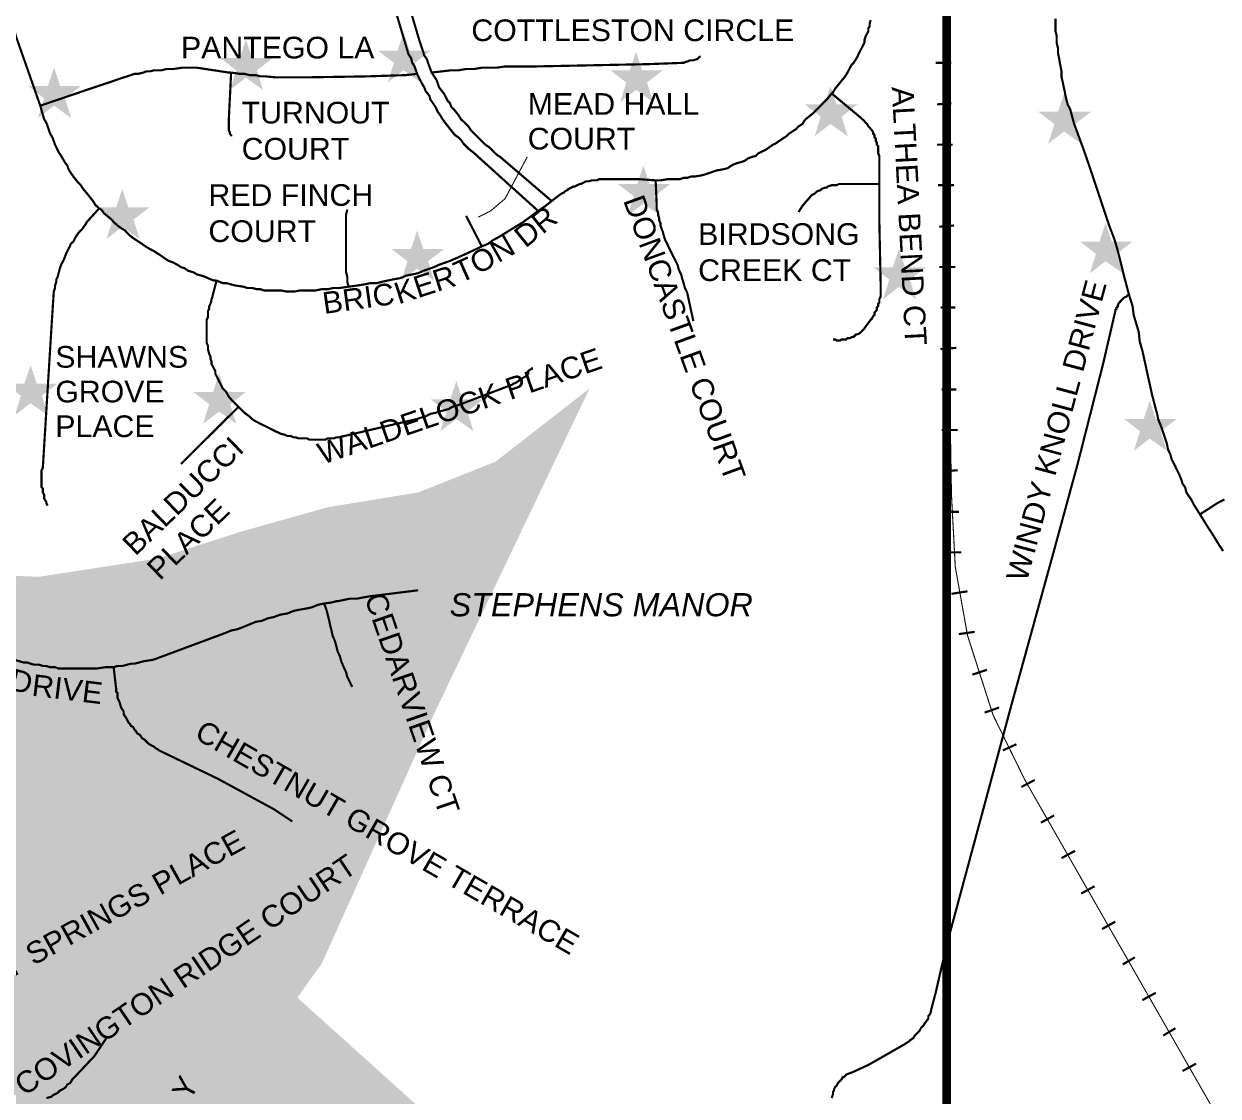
# Model space of a CAD drawing. Header units: millimetres. Extents: x 10 to 1080, y 12 to 847.
# Drawn here: x 722.3 to 805, y 282.5 to 356.7 of the extents above; entities that cross this region are included whole.
import ezdxf

# ---------------------------------------------------------------- set-up
doc = ezdxf.new("R2010")
doc.units = ezdxf.units.MM

msp = doc.modelspace()

# ---------------------------------------------------------------- hatches: boundary and pattern name
at = {"layer": 'H', "linetype": 'CONTINUOUS'}
for points in [[(802.375, 724.076), (804.333, 708.572), (819.82, 705.362), (834.637, 704.674), (846.243, 705.362), (859.861, 713.74), (871.467, 723.388), (876.635, 727.287), (891.452, 733.125), (894.662, 722.806), (899.231, 711.2), (902.458, 678.268), (906.939, 654.985), (912.777, 635.6), (903.041, 631.79), (870.797, 623.394), (843.703, 613.075), (834.037, 605.614), (852.17, 570.142), (848.607, 566.244), (849.207, 566.244), (834.637, 551.692), (840.475, 538.815), (802.711, 488.438), (802.217, 489.126), (800.435, 493.007), (798.83, 497.082), (795.355, 502.25), (792.215, 505.213), (789.005, 508.088), (786.289, 511.722), (784.437, 515.532), (783.078, 519.677), (782.391, 521.723), (780.874, 525.78), (778.334, 530.348), (775.794, 533.735), (773.007, 536.875), (769.955, 539.75), (766.727, 542.378), (763.27, 544.83), (759.707, 547.123), (755.985, 549.24), (754.115, 550.333), (752.263, 551.356), (750.305, 552.45), (748.365, 553.473), (746.407, 554.478), (744.467, 555.502), (742.615, 556.507), (740.657, 557.618), (739.652, 558.13), (732.525, 556.436), (732.79, 544.583), (726.264, 530.86), (723.142, 524.334), (722.207, 519.765), (722.877, 514.015), (725.593, 511.052), (734.219, 509.182), (736.177, 508.935), (733.302, 494.965), (732.278, 489.126), (728.98, 480.236), (737.605, 465.243), (747.518, 446.193), (733.548, 450.338), (730.409, 438.062), (720.76, 407.158), (717.885, 398.268), (714.745, 388.108), (713.475, 387.174), (712.047, 376.096), (715.945, 344.77), (716.615, 324.026), (716.439, 318.682), (723.388, 318.435), (731.608, 319.705), (737.358, 321.557), (743.373, 323.25), (749.635, 324.273), (754.962, 326.39), (761.488, 331.47), (750.641, 308.786), (742.95, 291.677), (741.257, 289.313), (754.715, 277.195), (760.801, 272.292), (760.73, 272.115), (769.444, 264.583), (777.487, 249.678), (794.597, 237.155), (804.333, 230.293), (811.777, 224.032), (798.054, 219.957), (781.473, 215.988), (770.043, 212.602), (757.502, 208.033), (746.072, 201.172), (734.06, 195.404), (725.082, 194.91), (725.258, 194.134), (725.593, 192.105), (725.752, 188.048), (725.17, 184.062), (724.905, 183.392), (714.587, 181.698), (699.17, 173.743), (696.295, 178.312), (682.078, 173.143), (680.879, 176.53), (652.868, 161.713), (660.647, 138.007), (660.4, 137.83), (656.749, 135.467), (653.203, 133.103), (649.552, 130.722), (645.918, 128.358), (642.285, 125.977), (638.634, 123.702), (635, 121.32), (631.349, 118.957), (627.803, 116.664), (624.152, 114.3), (620.942, 115.394), (619.584, 117.51), (618.402, 119.556), (617.22, 121.744), (616.038, 123.702), (614.68, 125.977), (613.569, 128.27), (612.299, 130.475), (610.958, 132.415), (609.424, 134.197), (608.154, 136.066), (606.795, 138.254), (605.367, 140.035), (603.673, 143.087), (601.892, 144.445), (599.863, 145.715), (598.17, 147.496), (596.724, 149.26), (595.118, 151.042), (593.513, 152.647), (591.22, 153.846), (589.439, 155.187), (587.675, 156.545), (586.052, 158.415), (585.717, 160.778), (585.047, 162.895), (584.112, 165.1), (582.172, 166.194), (580.549, 167.887), (579.543, 169.845), (578.785, 171.962), (577.762, 173.902), (576.668, 175.772), (575.398, 177.553), (573.775, 178.982), (571.659, 182.457), (568.784, 186.778), (566.932, 189.988), (565.82, 194.486), (564.462, 203.87), (563.704, 208.527), (563.88, 211.332), (563.704, 215.477), (563.457, 217.77), (563.28, 220.133), (563.368, 222.426), (563.28, 224.614), (562.857, 227.418), (561.675, 229.694), (560.828, 232.586), (561.428, 234.774), (561.852, 237.825), (561.922, 240.206), (561.587, 242.658), (561.763, 245.286), (562.01, 247.65), (561.852, 250.278), (561.164, 254.423), (561.922, 257.052), (562.522, 259.256), (562.275, 261.532), (561.499, 263.56), (560.405, 265.518), (559.805, 267.882), (559.223, 270.175), (557.953, 273.297), (556.26, 274.92), (554.814, 277.53), (554.39, 280), (553.72, 282.363), (552.962, 284.656), (551.85, 286.508), (550.668, 288.713), (549.222, 291.165), (547.194, 292.947), (545.412, 294.552), (543.56, 296.422), (543.719, 298.697), (542.537, 300.655), (540.42, 302.348), (538.057, 304.976), (535.34, 306.405), (532.553, 307.763), (530.26, 309.545), (528.232, 310.903), (526.874, 312.755), (526.45, 314.872), (524.51, 315.807), (522.305, 316.054), (518.248, 316.565), (515.779, 316.9), (513.592, 317.324), (511.387, 317.923), (508.935, 318.17), (507.153, 316.988), (506.465, 314.96), (505.037, 313.267), (503.255, 311.997), (501.897, 310.303), (500.292, 308.698), (498.422, 307.587), (496.658, 306.07), (495.212, 304.377), (494.453, 302.348), (493.942, 299.896), (493.607, 297.603), (493.942, 295.24), (494.453, 293.123), (495.212, 290.83), (495.723, 288.625), (494.03, 286.508), (493.342, 284.304), (491.649, 281.693), (489.462, 280.846), (485.14, 280.423), (481.577, 280.582), (479.637, 281.852), (478.102, 283.457), (476.673, 285.08), (475.068, 286.773), (472.863, 287.267), (470.658, 286.685), (468.965, 285.238), (467.184, 283.88), (465.067, 282.875), (463.462, 281.34), (464.732, 279.488), (466.602, 278.306), (468.63, 277.372), (469.724, 275.502), (468.877, 273.385), (467.095, 272.027), (463.973, 269.663), (462.104, 268.058), (460.075, 266.876), (457.958, 266.1), (455.665, 265.606), (452.702, 266.277), (450.674, 267.212), (448.469, 267.635), (444.835, 268.482), (442.718, 268.993), (440.514, 268.393), (436.792, 268.217), (434.763, 268.905), (432.805, 269.998), (431.465, 271.78), (432.647, 273.72), (433.405, 275.925), (433.317, 278.218), (432.805, 280.335), (432.894, 282.963), (431.959, 285.327), (428.925, 284.568), (426.72, 283.88), (424.603, 283.457), (421.375, 283.968), (419.188, 284.392), (417.072, 284.903), (415.025, 285.926), (412.838, 286.685), (410.792, 287.62), (409.698, 289.56), (409.875, 291.765), (410.298, 293.97), (410.298, 296.157), (409.61, 298.203), (408.252, 300.143), (406.4, 301.66), (404.53, 303.107), (402.837, 304.712), (400.897, 305.823), (399.715, 307.675), (400.297, 309.792), (399.962, 311.997), (397.845, 313.355), (395.905, 314.537), (394.547, 316.318), (393.1, 318.1), (391.672, 319.793), (390.225, 321.398), (388.108, 322.668), (386.592, 324.185), (385.057, 325.878), (383.452, 327.325), (381.582, 328.595), (379.465, 329.265), (378.125, 331.047), (378.037, 333.252), (377.349, 335.368), (375.92, 336.973), (374.05, 338.332), (372.11, 339.425), (370.152, 340.536), (368.035, 341.383), (365.919, 341.965), (363.555, 341.63), (361.615, 340.607), (359.745, 338.914), (357.875, 337.82), (355.935, 336.797), (353.818, 335.703), (351.878, 334.522), (350.255, 332.652), (348.915, 330.8), (347.98, 328.754), (347.133, 326.637), (345.599, 325.032), (343.323, 324.785), (340.184, 324.785), (337.732, 325.367), (335.615, 324.185), (334.522, 322.333), (334.433, 320.128), (334.098, 317.923), (332.899, 315.807), (331.805, 313.866), (330.958, 311.75), (330.712, 309.545), (330.288, 307.252), (329.935, 304.976), (329.688, 302.683), (329.018, 300.39), (328.083, 298.203), (327.325, 296.157), (327.06, 293.97), (328.665, 292.347), (329.935, 290.583), (328.665, 288.802), (326.39, 287.955), (323.25, 287.778), (321.045, 288.29), (319.864, 290.23), (318.682, 292.276), (316.812, 293.705), (314.025, 294.975), (311.732, 295.487), (309.615, 295.91), (307.763, 297.092), (306.405, 299.05), (305.47, 300.99), (304.712, 303.107), (303.689, 305.135), (301.995, 306.405), (300.302, 307.852), (298.962, 309.545), (297.268, 307.94), (296.422, 305.894), (293.282, 304.2), (291.5, 305.558), (289.648, 306.828), (287.69, 307.852), (287.267, 309.968), (287.69, 312.173), (285.75, 313.09), (283.457, 313.602), (281.34, 314.202), (279.224, 315.295), (278.642, 317.5), (277.954, 319.617), (276.013, 321.222), (274.144, 319.793), (272.874, 317.923), (269.998, 319.193), (268.217, 320.64), (266.435, 321.98), (263.984, 324.45), (262.202, 325.72), (260.862, 327.484), (261.108, 329.688), (261.867, 331.893), (262.714, 334.01), (262.467, 337.644), (261.532, 339.602), (260.597, 341.718), (258.992, 343.323), (255.94, 345.352), (253.065, 346.71), (251.195, 347.892), (249.167, 348.827), (248.92, 351.032), (250.19, 352.884), (251.707, 354.842), (254.088, 354.93), (255.782, 356.358), (257.969, 356.623), (260.174, 357.117), (261.444, 359.234), (261.779, 361.527), (261.62, 363.732), (260.438, 365.584), (258.992, 367.277), (256.117, 367.63), (255.429, 369.746), (254.088, 371.44), (252.307, 372.957), (250.525, 374.227), (248.497, 374.826), (247.138, 376.767), (248.162, 378.707), (247.385, 381), (245.78, 382.517), (245.622, 384.81), (244.687, 386.75), (243.575, 388.796), (242.235, 390.56), (241.035, 392.43), (239.518, 394.212), (239.43, 396.416), (240.453, 398.533), (240.612, 401.144), (240.788, 403.86), (239.43, 405.888), (238.584, 408.005), (236.467, 409.452), (235.038, 411.304), (233.08, 412.838), (233.168, 415.202), (234.103, 417.318), (235.462, 419.276), (236.978, 421.04), (238.072, 422.998), (237.825, 425.274), (237.49, 427.902), (236.22, 429.683), (234.527, 431.377), (232.657, 433.246), (230.628, 434.587), (229.182, 436.28), (227.489, 437.815), (226.219, 439.667), (224.79, 441.537), (223.943, 443.742), (222.92, 445.77), (220.98, 447.216), (218.775, 448.557), (216.57, 449.827), (214.365, 450.25), (212.249, 450.427), (209.797, 450.515), (206.163, 450.427), (203.87, 451.026), (201.595, 450.338), (199.972, 448.31), (201.665, 446.705), (199.549, 444.588), (196.938, 445.347), (194.822, 445.435), (192.105, 444.923), (189.054, 445.012), (187.202, 443.406), (184.908, 442.472), (182.88, 441.113), (181.01, 439.596), (179.317, 438.15), (177.288, 437.056), (175.084, 436.457), (173.055, 435.522), (170.762, 434.675), (168.575, 434.852), (166.793, 436.545), (165.947, 438.82), (165.259, 440.937), (163.142, 442.048), (160.955, 442.56), (158.574, 442.383), (156.369, 441.713), (154.005, 440.778), (151.377, 440.267), (148.59, 440.267), (146.385, 439.843), (145.45, 437.727), (145.115, 435.522), (142.663, 436.122), (142.152, 438.326), (140.458, 439.932), (138.43, 441.113), (136.472, 442.207), (134.285, 442.807), (131.745, 442.048), (128.605, 441.537), (126.153, 441.872), (123.525, 441.784), (121.497, 442.983), (120.05, 444.588), (117.775, 445.012), (116.082, 446.528), (116.152, 448.822), (114.124, 450.938), (112.607, 453.214), (111.425, 454.995), (110.155, 456.777), (108.797, 458.47), (107.527, 460.252), (106.257, 461.945), (104.898, 463.726), (103.54, 465.42), (102.182, 467.113), (100.842, 468.806), (99.572, 470.57), (98.213, 472.264), (95.585, 475.738), (93.133, 479.213), (90.682, 482.776), (88.477, 486.41), (86.448, 490.132), (84.578, 494.03), (83.062, 498.016), (81.527, 502.92), (80.433, 507.065), (79.498, 511.298), (78.74, 515.532), (78.228, 519.853), (77.805, 524.175), (77.558, 528.496), (77.47, 532.8), (77.558, 534.917), (77.558, 537.122), (77.717, 539.238), (77.893, 541.443), (78.052, 543.56), (78.317, 545.765), (78.564, 547.882), (79.252, 552.115), (80.098, 556.348), (81.192, 560.582), (82.374, 564.727), (84.402, 570.054), (86.448, 573.793), (87.63, 575.645), (117.687, 575.645), (138.007, 572.435), (144.445, 544.23), (141.905, 543.225), (154.764, 537.88), (160.443, 536.028), (171.185, 535.693), (189.318, 535.34), (206.834, 533.912), (226.06, 527.897), (227.842, 532.888), (253.912, 548.552), (259.239, 550.333), (265.677, 550.668), (269.575, 552.115), (277.019, 556.772), (283.122, 559.223), (290.989, 559.982), (306.317, 558.553), (306.652, 558.288), (307.005, 558.624), (310.885, 558.888), (317.659, 563.122), (325.543, 568.113), (333.745, 573.528), (338.825, 576.827), (341.365, 576.756), (344.928, 576.068), (348.492, 574.71), (351.949, 572.858), (355.759, 569.718), (358.228, 566.173), (359.234, 564.303), (360.257, 562.363), (362.462, 558.8), (365.425, 555.925), (369.993, 554.32), (376.255, 554.478), (378.46, 554.902), (380.577, 555.325), (382.782, 555.748), (384.898, 556.013), (387.773, 556.436), (392.007, 557.107), (396.064, 558.042), (400.138, 559.135), (404.107, 560.405), (408.005, 561.852), (411.903, 563.457), (415.713, 565.238), (419.435, 567.09), (423.069, 569.048), (424.18, 569.63), (421.128, 576.333), (406.224, 573.952), (411.057, 595.383), (409.452, 607.06), (401.408, 603.85), (401.832, 611.893), (404.618, 612.74), (404.195, 626.022), (394.882, 630.432), (373.539, 618.737), (369.482, 635.67), (377.19, 651.845), (407.405, 673.276), (407.829, 671.23), (482.177, 704.003), (500.715, 623.323), (501.227, 623.57), (505.372, 625.863), (509.182, 627.892), (512.992, 630.008), (516.802, 632.037), (520.612, 634.065), (522.552, 635.088), (524.422, 636.094), (526.362, 637.117), (528.232, 638.14), (530.172, 639.233), (532.042, 640.256), (534.335, 641.438), (544.495, 629.585), (550.422, 631.613), (546.523, 639.568), (541.532, 645.336), (541.602, 645.407), (545.412, 647.453), (549.222, 649.57), (553.032, 651.598), (556.772, 653.627), (560.582, 655.743), (564.392, 657.772), (568.202, 659.888), (572.012, 661.917), (575.733, 664.034), (579.543, 666.15), (583.353, 668.196), (587.163, 670.313), (590.885, 672.342), (596.724, 674.458), (601.133, 674.458), (603.338, 674.458), (605.455, 674.37), (607.642, 674.194), (609.847, 674.123), (611.964, 674.035), (614.168, 673.858), (616.373, 673.7), (618.49, 673.612), (620.695, 673.435), (622.882, 673.347), (624.999, 673.276), (629.32, 673.188), (633.642, 673.276), (637.875, 673.523), (642.108, 673.947), (646.254, 674.617), (650.399, 675.728), (653.627, 676.734), (657.684, 678.18), (661.67, 679.873), (665.568, 681.743), (669.378, 683.772), (673.1, 685.976), (676.734, 688.252), (680.297, 690.704), (683.683, 693.42), (687.07, 696.136), (690.192, 699.1), (693.332, 702.063), (696.207, 705.273), (699.082, 708.572), (701.71, 711.958), (705.785, 710.53), (709.842, 708.995), (713.74, 707.214), (717.638, 705.362), (721.448, 703.333), (723.988, 701.798), (729.403, 707.302), (742.35, 719.578), (751.999, 718.908), (767.503, 733.725), (785.618, 751.84), (797.207, 740.234), (802.375, 724.076), (802.375, 724.076)], [(739.563, 354.33), (738.117, 354.33), (737.694, 355.6), (737.27, 354.33), (735.912, 354.33), (737.023, 353.483), (736.6, 352.125), (737.694, 352.972), (738.875, 352.125), (738.452, 353.483), (739.563, 354.33), (739.563, 354.33)], [(750.482, 354.842), (749.035, 354.842), (748.612, 356.112), (748.189, 354.842), (746.848, 354.842), (747.942, 353.995), (747.518, 352.637), (748.612, 353.483), (749.794, 352.637), (749.388, 353.995), (750.482, 354.842), (750.482, 354.842)], [(766.568, 353.483), (765.122, 353.483), (764.699, 354.753), (764.275, 353.483), (762.917, 353.483), (764.028, 352.637), (763.605, 351.278), (764.699, 352.125), (765.881, 351.278), (765.457, 352.637), (766.568, 353.483), (766.568, 353.483)], [(726.264, 352.39), (724.835, 352.39), (724.412, 353.66), (723.988, 352.39), (722.63, 352.39), (723.724, 351.543), (723.3, 350.185), (724.412, 351.032), (725.593, 350.185), (725.17, 351.543), (726.264, 352.39), (726.264, 352.39)], [(780.027, 351.12), (778.581, 351.12), (778.157, 352.39), (777.734, 351.12), (776.393, 351.12), (777.487, 350.273), (777.064, 348.915), (778.157, 349.762), (779.357, 348.915), (778.933, 350.273), (780.027, 351.12), (780.027, 351.12)], [(796.202, 350.608), (794.755, 350.608), (794.332, 351.878), (793.909, 350.608), (792.551, 350.608), (793.662, 349.762), (793.238, 348.403), (794.332, 349.25), (795.514, 348.403), (795.091, 349.762), (796.202, 350.608), (796.202, 350.608)], [(767.08, 345.616), (765.634, 345.616), (765.21, 346.886), (764.787, 345.616), (763.429, 345.616), (764.54, 344.77), (764.117, 343.412), (765.21, 344.258), (766.392, 343.412), (765.969, 344.77), (767.08, 345.616), (767.08, 345.616)], [(731.008, 343.994), (729.562, 343.994), (729.139, 345.264), (728.715, 343.994), (727.375, 343.994), (728.468, 343.147), (728.045, 341.806), (729.139, 342.653), (730.338, 341.806), (729.915, 343.147), (731.008, 343.994), (731.008, 343.994)], [(751.417, 341.118), (749.97, 341.118), (749.547, 342.388), (749.124, 341.118), (747.765, 341.118), (748.877, 340.272), (748.453, 338.914), (749.547, 339.76), (750.729, 338.914), (750.305, 340.272), (751.417, 341.118), (751.417, 341.118)], [(799.077, 341.63), (797.631, 341.63), (797.207, 342.9), (796.784, 341.63), (795.443, 341.63), (796.537, 340.783), (796.114, 339.425), (797.207, 340.272), (798.407, 339.425), (797.983, 340.783), (799.077, 341.63), (799.077, 341.63)], [(784.772, 339.848), (783.325, 339.848), (782.902, 341.118), (782.479, 339.848), (781.121, 339.848), (782.232, 339.002), (781.808, 337.644), (782.902, 338.49), (784.084, 337.644), (783.661, 339.002), (784.772, 339.848), (784.772, 339.848)], [(724.658, 331.805), (723.212, 331.805), (722.789, 333.075), (722.365, 331.805), (721.025, 331.805), (722.118, 330.958), (721.695, 329.6), (722.789, 330.447), (723.988, 329.6), (723.565, 330.958), (724.658, 331.805), (724.658, 331.805)], [(737.694, 331.223), (736.265, 331.223), (735.842, 332.493), (735.418, 331.223), (734.06, 331.223), (735.154, 330.376), (734.73, 329.018), (735.842, 329.865), (737.023, 329.018), (736.6, 330.376), (737.694, 331.223), (737.694, 331.223)], [(754.115, 330.712), (752.687, 330.712), (752.263, 331.982), (751.84, 330.712), (750.482, 330.712), (751.575, 329.865), (751.152, 328.507), (752.263, 329.353), (753.445, 328.507), (753.022, 329.865), (754.115, 330.712), (754.115, 330.712)], [(802.128, 329.353), (800.682, 329.353), (800.259, 330.623), (799.835, 329.353), (798.477, 329.353), (799.588, 328.507), (799.165, 327.148), (800.259, 327.995), (801.441, 327.148), (801.017, 328.507), (802.128, 329.353), (802.128, 329.353)], [(745.225, 316.988), (743.797, 316.988), (743.373, 318.258), (742.95, 316.988), (741.592, 316.988), (742.685, 316.142), (742.262, 314.784), (743.373, 315.63), (744.555, 314.784), (744.132, 316.142), (745.225, 316.988), (745.225, 316.988)], [(730.162, 311.997), (728.715, 311.997), (728.292, 313.267), (727.869, 311.997), (726.528, 311.997), (727.622, 311.15), (727.198, 309.792), (728.292, 310.638), (729.492, 309.792), (729.068, 311.15), (730.162, 311.997), (730.162, 311.997)]]:
    msp.add_hatch(color=256, dxfattribs=at).paths.add_polyline_path(points)

# ---------------------------------------------------------------- linework, layer by layer
at = {"layer": 'P'}
for points, const_width in [([(815.658, 579.808), (787.471, 489.885), (784.754, 479.213), (784.084, 472.705), (783.996, 466.09), (785.53, 384.81), (786.536, 324.115), (786.8, 319.123), (787.647, 314.378), (789.411, 308.875), (791.616, 304.377), (807.367, 276.86), (816.345, 253.577), (817.527, 247.915), (817.774, 244.951), (817.439, 240.965), (815.834, 235.215), (809.396, 223.185), (805.762, 217.435), (799.924, 210.996), (787.382, 200.413)], 0.075), ([(786.201, 221.756), (678.092, 221.756), (569.965, 221.756), (569.965, 329.865), (569.965, 437.903), (678.092, 437.903), (786.201, 437.903), (786.201, 329.865), (786.201, 221.756)], 0.602), ([(948.831, 221.756), (894.327, 221.756), (786.201, 221.756), (786.201, 329.865), (786.201, 437.903), (894.327, 437.903), (948.831, 437.903)], 0.602), ([(749.547, 353.236), (749.371, 353.748), (749.212, 353.995), (749.124, 354.33), (748.947, 354.595), (747.589, 359.163), (747.254, 360.257), (746.919, 361.368), (746.584, 362.373)], 0.151), ([(750.552, 353.325), (750.394, 353.748), (750.305, 353.995), (750.217, 354.259), (750.041, 354.506), (749.97, 354.753), (749.794, 355.265), (749.706, 355.529), (748.436, 359.833), (747.589, 362.462)], 0.151), ([(723.459, 351.032), (721.766, 355.865), (721.272, 357.981)], 0.151), ([(780.944, 356.958), (780.874, 356.711), (780.874, 356.535), (780.785, 356.376), (780.785, 356.2), (780.697, 356.023), (780.609, 355.865), (780.521, 355.6), (780.521, 355.441), (780.45, 355.265), (780.362, 355.106), (780.274, 354.93), (780.186, 354.753), (780.098, 354.595), (780.027, 354.418), (779.762, 353.995), (779.604, 353.836), (779.339, 353.325), (779.18, 353.06), (778.828, 352.637), (778.492, 352.213), (778.334, 351.966), (778.245, 351.878)], 0.151), ([(793.732, 357.046), (793.732, 356.711), (793.732, 356.447), (793.732, 356.2), (793.821, 355.865), (793.821, 355.6), (793.821, 355.353), (793.909, 355.018), (793.909, 354.683), (793.997, 354.259), (794.068, 353.836), (794.156, 353.413), (794.156, 352.989), (794.244, 352.637), (794.332, 352.213), (794.42, 351.79), (794.491, 351.455), (794.579, 351.12), (794.755, 350.785), (794.844, 350.449), (794.914, 350.185), (795.002, 349.85), (795.69, 347.98), (796.184, 346.551), (796.608, 345.281), (797.031, 344.011), (797.454, 342.741), (797.807, 341.806), (797.966, 341.295), (798.23, 340.289), (798.477, 339.266), (798.812, 337.996)], 0.151), ([(750.552, 353.325), (751.911, 353.483), (752.422, 353.483), (752.934, 353.572), (753.516, 353.572), (754.027, 353.66), (754.539, 353.66), (755.05, 353.66), (755.632, 353.748), (756.144, 353.748), (756.655, 353.748), (757.167, 353.748), (757.749, 353.748), (765.545, 353.907), (767.909, 353.995), (767.997, 353.995), (768.174, 354.083), (768.244, 354.083), (768.421, 354.171), (768.597, 354.171), (768.668, 354.171), (768.932, 354.259), (769.091, 354.418), (769.179, 354.418)], 0.151), ([(786.536, 353.995), (785.442, 353.995)], 0.151), ([(736.671, 353.325), (736.512, 353.325), (734.307, 353.66), (734.042, 353.66), (733.795, 353.66), (733.548, 353.66), (733.284, 353.66), (732.702, 353.572), (732.437, 353.572), (732.19, 353.572), (731.855, 353.483), (731.591, 353.483), (731.344, 353.483), (731.079, 353.413), (730.832, 353.413), (730.585, 353.325), (730.232, 353.236), (729.985, 353.236), (729.474, 353.06), (728.962, 352.901), (728.715, 352.813), (728.468, 352.725), (726.934, 352.213), (723.459, 351.032)], 0.151), ([(736.671, 353.325), (736.512, 350.097), (736.512, 349.938), (736.512, 349.85), (736.512, 349.762), (736.512, 349.603), (736.512, 349.515), (736.512, 349.426), (736.512, 349.338), (736.582, 349.179), (736.582, 349.091), (736.671, 349.003), (736.671, 348.915)], 0.151), ([(749.547, 353.236), (748.771, 353.148), (746.072, 353.06), (741.662, 352.989), (740.904, 352.989), (740.569, 352.989), (739.81, 352.989), (739.034, 353.06), (738.699, 353.06), (738.364, 353.148), (737.941, 353.148), (737.605, 353.236), (737.27, 353.236), (736.671, 353.325)], 0.151), ([(749.547, 353.236), (749.706, 352.901), (749.882, 352.566), (750.041, 352.302), (750.129, 352.055), (750.394, 351.719), (750.464, 351.455), (750.641, 351.208), (750.817, 350.943), (750.976, 350.608), (751.152, 350.361), (751.311, 350.097), (751.487, 349.85), (751.822, 349.426), (752.158, 349.003), (752.422, 348.827), (752.581, 348.668), (752.757, 348.403), (753.092, 348.068), (753.516, 347.733), (753.78, 347.486), (757.925, 343.747)], 0.151), ([(750.552, 353.325), (750.729, 353.06), (750.888, 352.813), (750.976, 352.566), (751.064, 352.302), (751.399, 351.878), (751.664, 351.367), (751.822, 351.208), (751.911, 350.943), (752.087, 350.785), (752.422, 350.361), (752.581, 350.097), (752.845, 349.85), (753.092, 349.603), (753.269, 349.338), (753.516, 349.091), (753.78, 348.827), (754.027, 348.58), (754.274, 348.333), (754.539, 348.156), (754.786, 347.909), (755.05, 347.645), (755.297, 347.486), (758.86, 344.435)], 0.151), ([(778.245, 351.878), (777.981, 351.543), (777.558, 351.12), (777.399, 350.943), (777.222, 350.785), (776.975, 350.52), (776.552, 350.185), (776.376, 350.026), (776.217, 349.762), (775.952, 349.603), (775.794, 349.426), (775.529, 349.25), (775.282, 349.091), (775.106, 348.915), (774.859, 348.756), (774.594, 348.58), (774.347, 348.403), (774.171, 348.333), (773.924, 348.156), (773.677, 347.98), (773.165, 347.733), (772.989, 347.557), (772.742, 347.486), (772.478, 347.398), (772.231, 347.222), (771.984, 347.133), (771.719, 347.063), (771.472, 346.975), (771.296, 346.886), (771.049, 346.71), (770.784, 346.639), (770.29, 346.551), (770.026, 346.463), (769.779, 346.375), (769.514, 346.287), (769.267, 346.216), (768.756, 346.128), (768.509, 346.128), (768.244, 346.04), (767.997, 346.04), (767.75, 345.952), (767.398, 345.952), (767.151, 345.952), (766.904, 345.952), (766.392, 345.863), (766.128, 345.863), (766.057, 345.863)], 0.151), ([(778.245, 351.878), (780.274, 350.185), (780.362, 350.097), (780.45, 350.026), (780.521, 349.938), (780.609, 349.85), (780.697, 349.762), (780.785, 349.603), (780.874, 349.515), (780.944, 349.426), (781.032, 349.338), (781.121, 349.179), (781.121, 349.091), (781.209, 349.003), (781.209, 348.827), (781.297, 348.756), (781.297, 348.58), (781.368, 348.492), (781.368, 348.333), (781.456, 348.245), (781.456, 348.068), (781.456, 347.98), (781.456, 347.821), (781.456, 347.733), (781.544, 347.557), (781.544, 345.616)], 0.151), ([(723.459, 351.032), (723.724, 350.097), (723.882, 349.85), (723.971, 349.603), (724.059, 349.338), (724.147, 349.091), (724.306, 348.827), (724.394, 348.58), (724.482, 348.333), (724.729, 347.821), (724.905, 347.557), (725.152, 347.133), (725.329, 346.886), (725.417, 346.639), (725.576, 346.375), (725.752, 346.128), (726.087, 345.705), (726.264, 345.528), (726.422, 345.281), (726.775, 344.858), (727.11, 344.435), (727.269, 344.17), (727.534, 343.923)], 0.151), ([(786.536, 351.208), (785.53, 351.12)], 0.151), ([(786.624, 348.333), (785.53, 348.333)], 0.151), ([(757.167, 347.486), (755.632, 344.593), (754.627, 343.747), (753.78, 343.323)], 0.075), ([(766.057, 345.863), (764.858, 345.952), (762.582, 345.952), (762.406, 345.952), (762.247, 345.952), (762.159, 345.952), (761.982, 345.863), (761.824, 345.863), (761.647, 345.863), (761.4, 345.793), (761.224, 345.793), (760.889, 345.616), (760.801, 345.616), (760.624, 345.528), (760.465, 345.44), (760.377, 345.44), (760.042, 345.281), (759.954, 345.193), (759.778, 345.105), (759.707, 345.017), (759.531, 344.946), (758.86, 344.435)], 0.151), ([(766.057, 345.863), (766.128, 344.258), (766.128, 344.099), (766.128, 343.835), (766.216, 343.676), (766.216, 343.5), (766.304, 343.253), (766.304, 343.076), (766.392, 342.9), (766.392, 342.741), (766.48, 342.477), (766.551, 342.318), (766.639, 341.983), (766.727, 341.718), (766.815, 341.559), (766.904, 341.383), (766.974, 341.207), (767.574, 340.025), (767.662, 339.69), (767.821, 339.355), (767.909, 339.019), (767.997, 338.755), (768.085, 338.42), (768.244, 338.085), (768.668, 336.127)], 0.151), ([(781.544, 345.616), (779.004, 345.616), (778.828, 345.616), (778.757, 345.616), (778.581, 345.528), (778.492, 345.528), (778.245, 345.528), (777.981, 345.44), (777.91, 345.369), (777.822, 345.369), (777.558, 345.281), (777.487, 345.193), (777.222, 345.105), (777.134, 345.017), (777.064, 344.946), (776.887, 344.858), (776.799, 344.77), (776.217, 344.099), (775.952, 343.676)], 0.151), ([(781.544, 345.616), (781.544, 342.988), (781.632, 338.755), (781.632, 338.596), (781.632, 338.508), (781.632, 338.332), (781.632, 338.243), (781.632, 338.085), (781.632, 337.908), (781.632, 337.82), (781.544, 337.661), (781.544, 337.573), (781.544, 337.397), (781.456, 337.326), (781.456, 337.15), (781.368, 337.062), (781.368, 336.903), (781.297, 336.815), (781.209, 336.726), (781.209, 336.55), (781.121, 336.479), (781.032, 336.303), (780.944, 336.215), (780.45, 335.545), (780.362, 335.456), (780.274, 335.368), (780.186, 335.28), (780.027, 335.209), (779.939, 335.209), (779.851, 335.121), (779.762, 335.033), (779.674, 335.033), (779.515, 334.945), (779.427, 334.945), (779.339, 334.945), (779.251, 334.857), (779.18, 334.857), (779.004, 334.857), (778.916, 334.857), (778.828, 334.786), (778.669, 334.786), (778.581, 334.786), (778.492, 334.857), (778.334, 334.857)], 0.151), ([(786.712, 345.528), (785.601, 345.528)], 0.151), ([(727.534, 343.923), (726.846, 343.165), (726.687, 342.988), (726.599, 342.829), (726.352, 342.477), (726.175, 342.318), (725.928, 341.983), (725.752, 341.63), (725.576, 341.471), (725.505, 341.295), (725.417, 341.136), (725.329, 340.96), (725.241, 340.783), (725.152, 340.536), (725.082, 340.36), (724.994, 340.201), (724.905, 340.025), (724.817, 339.778), (724.729, 339.443), (724.658, 339.178), (724.57, 339.019), (724.57, 338.843), (724.482, 338.596), (724.482, 338.42), (724.394, 338.173), (724.235, 335.703), (723.635, 325.967), (723.547, 325.808), (723.547, 325.72), (723.547, 325.543), (723.547, 325.473), (723.547, 325.296), (723.547, 325.049), (723.547, 324.873), (723.547, 324.785), (723.547, 324.626), (723.635, 324.538), (723.635, 324.273), (723.724, 324.115), (723.724, 323.85), (723.882, 323.603), (723.882, 323.515), (723.971, 323.356)], 0.151), ([(727.534, 343.923), (727.692, 343.835), (727.869, 343.588), (728.38, 343.165), (728.539, 342.988), (728.804, 342.741), (729.051, 342.565), (729.315, 342.406), (729.562, 342.142), (729.738, 341.983), (729.985, 341.806), (730.497, 341.471), (730.744, 341.295), (731.008, 341.136), (731.344, 340.96), (731.855, 340.625), (732.102, 340.448), (732.349, 340.289), (732.614, 340.201), (732.949, 340.025), (733.196, 339.866), (733.46, 339.778), (733.707, 339.602), (734.042, 339.513), (734.307, 339.355), (734.642, 339.266), (734.889, 339.178), (735.242, 339.019), (735.489, 338.931), (735.665, 338.931)], 0.151), ([(744.802, 338.508), (744.714, 338.843), (744.714, 339.178), (744.626, 339.513), (744.626, 339.937), (744.626, 340.289), (744.626, 340.625), (744.626, 340.96), (744.626, 341.383), (744.626, 341.718), (744.626, 342.053), (744.626, 342.406), (744.626, 342.741), (744.626, 343.165), (744.626, 343.5), (744.714, 343.835)], 0.151), ([(757.925, 343.747), (758.437, 344.099), (758.86, 344.435)], 0.151), ([(754.027, 341.295), (752.934, 343.412)], 0.151), ([(757.925, 343.747), (756.902, 342.988), (755.121, 341.895), (754.786, 341.718), (754.451, 341.471), (754.027, 341.295)], 0.151), ([(786.712, 342.741), (785.689, 342.653)], 0.151), ([(744.802, 338.508), (745.472, 338.596), (745.896, 338.667), (746.319, 338.755), (746.742, 338.755), (747.095, 338.843), (747.501, 338.931), (747.924, 339.019), (748.348, 339.09), (748.771, 339.266), (749.212, 339.355), (749.618, 339.443), (749.97, 339.602), (750.729, 339.866), (751.064, 340.025), (751.822, 340.289), (752.581, 340.625), (752.934, 340.783), (753.692, 341.136), (754.027, 341.295)], 0.151), ([(786.8, 339.866), (785.689, 339.866)], 0.151), ([(735.665, 338.931), (735.242, 337.326), (735.154, 337.15), (735.154, 336.973), (735.065, 336.815), (735.065, 336.638), (735.065, 336.391), (734.977, 336.215), (734.977, 336.056), (734.977, 335.88), (734.977, 335.703), (734.977, 335.545), (734.977, 335.28), (734.977, 335.121), (734.977, 334.945), (734.977, 334.786), (734.977, 334.61), (735.065, 334.433), (735.065, 334.186), (735.154, 333.851), (735.242, 333.675), (735.242, 333.516), (735.312, 333.34), (735.312, 333.163), (735.401, 333.005), (735.489, 332.828), (735.577, 332.669), (735.577, 332.493), (735.665, 332.317), (735.824, 331.982), (735.912, 331.823), (736.088, 331.47), (736.247, 331.311), (736.335, 331.223), (736.424, 331.047), (736.512, 330.888), (736.671, 330.712), (736.759, 330.623), (737.182, 330.2)], 0.151), ([(735.665, 338.931), (736.088, 338.755), (736.335, 338.755), (736.671, 338.667), (736.918, 338.596), (737.517, 338.508), (737.782, 338.42), (738.117, 338.42), (738.452, 338.332), (738.699, 338.332), (738.964, 338.243), (739.634, 338.243), (739.898, 338.243), (740.145, 338.243), (740.481, 338.173), (740.816, 338.173), (741.08, 338.173), (741.415, 338.243), (741.662, 338.243), (742.086, 338.243), (742.509, 338.243), (742.932, 338.332), (743.356, 338.332), (743.779, 338.42), (744.202, 338.42), (744.802, 338.508)], 0.151), ([(798.812, 337.996), (798.724, 337.908), (798.654, 337.82), (798.477, 337.749), (798.389, 337.661), (798.23, 337.485), (798.142, 337.397), (798.054, 337.238), (798.054, 337.15), (797.966, 337.062), (797.966, 336.973), (797.878, 336.903), (797.878, 336.815), (797.031, 333.163), (795.267, 326.231), (793.485, 319.705), (790.681, 309.545), (786.201, 292.947), (785.442, 289.648), (785.107, 288.378), (785.107, 288.29), (785.019, 288.131), (784.931, 288.043), (784.931, 287.867), (784.754, 287.62), (784.684, 287.532), (784.595, 287.373), (784.507, 287.285), (784.419, 287.196), (784.331, 287.02), (784.172, 286.861), (784.084, 286.773), (783.996, 286.685), (783.908, 286.526), (783.661, 286.35), (783.572, 286.262), (783.414, 286.173), (783.325, 286.103), (780.785, 284.656), (779.674, 284.145), (779.427, 284.057), (779.251, 283.986), (779.092, 283.81), (779.004, 283.81), (778.916, 283.633), (778.828, 283.563), (778.669, 283.386), (778.581, 283.21), (778.492, 283.139), (778.404, 282.963), (778.404, 282.875), (778.334, 282.787), (778.334, 282.628), (778.245, 282.363)], 0.151), ([(798.812, 337.996), (799.077, 337.15), (799.148, 336.55), (799.324, 335.968), (799.5, 335.368), (799.571, 334.698), (799.747, 334.098), (800.418, 331.047), (800.506, 330.712), (800.594, 330.376), (800.682, 330.041), (800.77, 329.706), (800.841, 329.353), (801.105, 328.683), (801.441, 327.66), (801.529, 327.237), (801.688, 326.902), (801.776, 326.566), (801.952, 326.231), (802.111, 325.896), (802.287, 325.543), (802.464, 325.12), (802.534, 324.873), (802.711, 324.626), (802.799, 324.273), (802.958, 324.026), (803.134, 323.779), (803.31, 323.427), (803.469, 323.18), (803.734, 322.756)], 0.151), ([(786.8, 337.062), (785.777, 337.062)], 0.151), ([(786.871, 334.275), (785.777, 334.186)], 0.151), ([(737.182, 330.2), (737.605, 329.777), (737.941, 329.53), (738.029, 329.442), (738.205, 329.283), (738.364, 329.195), (738.54, 329.106), (738.699, 329.018), (738.875, 328.93), (739.034, 328.859), (739.211, 328.771), (739.387, 328.683), (739.546, 328.595), (739.722, 328.507), (739.898, 328.436), (740.057, 328.348), (740.392, 328.26), (740.569, 328.172), (740.816, 328.172), (740.992, 328.083), (741.151, 328.083), (741.327, 328.013), (741.751, 328.013), (741.927, 328.013), (742.086, 327.925), (742.262, 327.925), (742.438, 327.925), (742.685, 327.925), (742.862, 327.925), (743.021, 327.925), (743.197, 327.925), (743.356, 328.013), (743.62, 328.013), (743.779, 328.013), (743.955, 328.083), (744.114, 328.083), (749.547, 329.353), (749.794, 329.442), (750.129, 329.53), (750.464, 329.706), (750.817, 329.777), (751.064, 329.865), (751.399, 329.953), (751.734, 330.041), (751.999, 330.2), (752.334, 330.288), (756.144, 331.735), (756.232, 331.823), (756.32, 331.823), (756.567, 331.982), (756.655, 332.07), (756.814, 332.158), (757.079, 332.317), (757.238, 332.493), (757.238, 332.669), (757.326, 332.74), (757.502, 332.828), (757.502, 332.916)], 0.151), ([(786.871, 331.399), (785.865, 331.399)], 0.151), ([(737.182, 330.2), (733.196, 326.231)], 0.151), ([(786.959, 328.595), (785.865, 328.595)], 0.151), ([(786.959, 325.808), (785.954, 325.72)], 0.151), ([(805.427, 323.779), (804.915, 323.515), (804.404, 323.18), (803.734, 322.756)], 0.151), ([(787.047, 322.933), (786.024, 322.933)], 0.151), ([(803.734, 322.756), (804.316, 321.822), (804.651, 321.31), (805.004, 320.728), (805.339, 320.216)], 0.151), ([(787.224, 320.128), (786.201, 320.128)], 0.151), ([(743.109, 316.583), (743.62, 316.653), (743.955, 316.742), (744.044, 316.742), (744.467, 316.83), (744.89, 316.918), (745.384, 316.918), (745.808, 317.006), (746.231, 317.077), (749.618, 317.5)], 0.151), ([(787.647, 317.429), (786.536, 317.253)], 0.151), ([(728.539, 312.173), (728.804, 312.261), (729.139, 312.261), (729.474, 312.349), (729.738, 312.42), (729.985, 312.42), (730.321, 312.508), (730.656, 312.596), (731.255, 312.685), (731.502, 312.773), (736.247, 314.537), (736.671, 314.713), (737.094, 314.801), (737.517, 314.96), (737.941, 315.136), (738.364, 315.313), (738.787, 315.383), (739.211, 315.56), (739.634, 315.648), (740.057, 315.807), (740.569, 315.895), (740.992, 316.071), (741.415, 316.159), (741.839, 316.23), (742.262, 316.318), (742.685, 316.495), (743.109, 316.583)], 0.151), ([(743.109, 316.583), (743.268, 316.159), (743.356, 315.807), (743.444, 315.472), (743.532, 315.048), (743.62, 314.713), (743.691, 314.378), (743.867, 313.955), (743.955, 313.619), (744.044, 313.267), (744.202, 312.932), (744.291, 312.596), (744.467, 312.173), (744.626, 311.838), (744.714, 311.503), (744.89, 311.15), (745.049, 310.815)], 0.151), ([(788.141, 314.625), (787.047, 314.466)], 0.151), ([(728.539, 312.173), (727.957, 312.173), (727.357, 312.085), (726.775, 312.085), (726.422, 312.085), (726.175, 312.085), (725.84, 312.085), (725.576, 312.085), (725.241, 312.085), (724.994, 312.085), (724.729, 312.085), (724.482, 312.173), (724.147, 312.173), (723.882, 312.261), (723.635, 312.261), (723.388, 312.349), (723.036, 312.349), (722.789, 312.42), (722.542, 312.508), (722.277, 312.508), (721.695, 312.685)], 0.151), ([(728.539, 312.173), (728.715, 310.656), (728.715, 310.48), (728.804, 310.392), (728.804, 310.233), (728.804, 310.056), (728.892, 309.88), (728.962, 309.721), (729.051, 309.386), (729.227, 309.122), (729.227, 308.963), (729.315, 308.786), (729.386, 308.698), (729.474, 308.539), (729.562, 308.363), (729.65, 308.275), (729.738, 308.116), (729.897, 308.028), (729.985, 307.852), (730.074, 307.763), (730.162, 307.605), (730.321, 307.516), (730.409, 307.428), (730.497, 307.269), (730.656, 307.181), (730.744, 307.093), (730.92, 306.917), (731.008, 306.846), (731.167, 306.758), (731.344, 306.67), (731.432, 306.582), (731.591, 306.493), (731.679, 306.423), (731.855, 306.335), (735.736, 304.465), (739.634, 302.348), (740.904, 301.502)], 0.151), ([(788.988, 311.997), (787.982, 311.662)], 0.151), ([(789.834, 309.386), (788.829, 309.033)], 0.151), ([(791.034, 306.846), (790.099, 306.423)], 0.151), ([(792.304, 304.377), (791.369, 303.883)], 0.151), ([(793.644, 301.925), (792.727, 301.413)], 0.151), ([(795.091, 299.473), (794.156, 298.962)], 0.151), ([(796.449, 297.021), (795.514, 296.51)], 0.151), ([(797.878, 294.569), (796.96, 294.058)], 0.151), ([(799.236, 292.1), (798.389, 291.606)], 0.151), ([(800.682, 289.648), (799.747, 289.137)], 0.151), ([(802.04, 287.196), (801.194, 286.685)], 0.151), ([(723.882, 282.363), (724.235, 282.452), (724.306, 282.54), (724.482, 282.628), (724.658, 282.716), (724.729, 282.787), (724.817, 282.875), (724.994, 282.963), (725.152, 283.051), (725.241, 283.139), (725.329, 283.298), (725.505, 283.386), (725.576, 283.475), (725.664, 283.633), (727.198, 285.256), (728.045, 286.526)], 0.151), ([(803.469, 284.745), (802.534, 284.233)], 0.151)]:
    msp.add_lwpolyline(points, dxfattribs=dict(at, const_width=const_width))

# ---------------------------------------------------------------- texts
at = {"layer": 'T', "attachment_point": 1}
for s, insert, char_height in [('{\\fArial|b0|i0|c0|p18;COTTLESTON CIRCLE}', (753.3, 357), 1.5), ('{\\fArial|b0|i0|c0|p18;PANTEGO LA}', (733.2, 355.8), 1.5), ('{\\fArial|b0|i0|c0|p18;MEAD HALL}', (757.2, 351.9), 1.5), ('{\\fArial|b0|i0|c0|p18;TURNOUT}', (737.4, 351.3), 1.5), ('{\\fArial|b0|i0|c0|p18;COURT}', (757.2, 349.5), 1.5), ('{\\fArial|b0|i0|c0|p18;COURT}', (737.4, 348.8), 1.5), ('{\\fArial|b0|i0|c0|p18;RED FINCH}', (735.1, 345.6), 1.5), ('{\\fArial|b0|i0|c0|p18;COURT}', (735.1, 343.1), 1.5), ('{\\fArial|b0|i0|c0|p18;BIRDSONG}', (769, 342.9), 1.5), ('{\\fArial|b0|i0|c0|p18;CREEK CT}', (769, 340.4), 1.5), ('{\\fArial|b0|i0|c0|p18;SHAWNS}', (724.5, 334.4), 1.5), ('{\\fArial|b0|i0|c0|p18;GROVE}', (724.5, 332), 1.5), ('{\\fArial|b0|i0|c0|p18;PLACE}', (724.5, 329.6), 1.5), ('{\\fArial|b0|i1|c0|p18;STEPHENS MANOR}', (751.8, 317.3), 1.6)]:
    msp.add_mtext(s, dxfattribs=dict(at, insert=insert, char_height=char_height))
at = {"layer": 'T', "char_height": 1.5, "attachment_point": 1}
for s, insert, rotation in [('{\\fArial|b0|i0|c0|p18;ALTHEA BEND CT}', (783.9, 352.4), 273), ('{\\fArial|b0|i0|c0|p18;DONCASTLE COURT}', (765.2, 345), 290), ('{\\fArial|b0|i0|c0|p18;DR}', (756.1, 342.3), 39), ('{\\fArial|b0|i0|c0|p18;ON }', (753, 340.6), 30), ('{\\fArial|b0|i0|c0|p18;T}', (751.9, 340.1), 24), ('{\\fArial|b0|i0|c0|p18;KER}', (747.8, 338.7), 18), ('{\\fArial|b0|i0|c0|p18;WINDY KNOLL DRIVE}', (790.3, 318.4), 75), ('{\\fArial|b0|i0|c0|p18;BRIC}', (742.9, 338.1), 8), ('{\\fArial|b0|i0|c0|p18;WALDELOCK PLACE}', (742.5, 327.6), 19), ('{\\fArial|b0|i0|c0|p18;BALDUCCI}', (729, 320.9), 44), ('{\\fArial|b0|i0|c0|p18;PLACE}', (730.7, 319.2), 44), ('{\\fArial|b0|i0|c0|p18;CEDARVIEW CT}', (747.3, 317.5), 289), ('{\\fArial|b0|i0|c0|p18;D}', (721.6, 312.1), 346), ('{\\fArial|b0|i0|c0|p18;RIVE}', (723, 311.7), 353), ('{\\fArial|b0|i0|c0|p18;CHESTNUT GROVE TERRACE}', (734.8, 308.6), 330), ('{\\fArial|b0|i0|c0|p18;IVY SPRINGS PLACE}', (718.8, 290.9), 29), ('{\\fArial|b0|i0|c0|p18;COVINGTON RIDGE COURT}', (721.5, 283.7), 34), ('{\\fArial|b0|i0|c0|p18;Y}', (732.5, 282.8), 62)]:
    msp.add_mtext(s, dxfattribs=dict(at, insert=insert, rotation=rotation))

doc.saveas('drawing.dxf')
